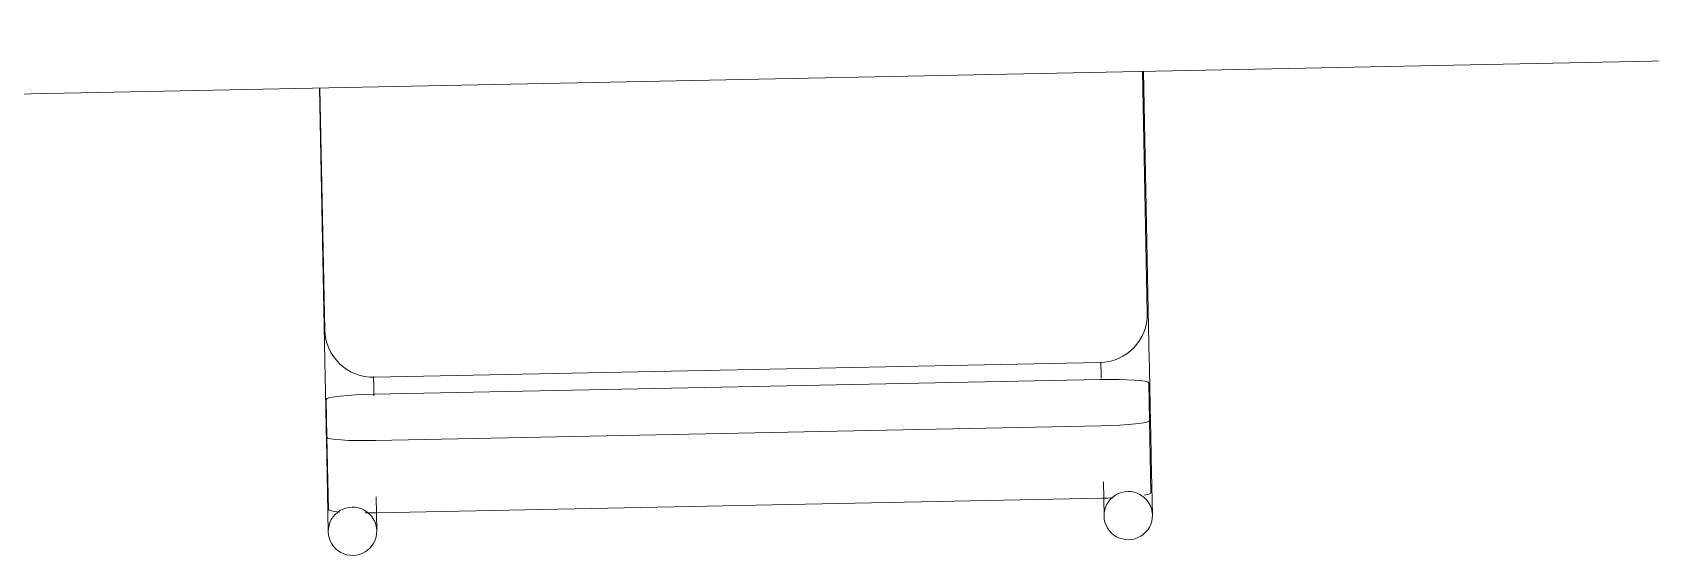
# Model space of a CAD drawing. Header units: metres. Extents: x -71 to 881, y -503 to 661.
# Drawn here: x 203.943 to 204.792, y -243.772 to -243.497 of the extents above; entities that cross this region are included whole.
import ezdxf

# ---------------------------------------------------------------- set-up
doc = ezdxf.new("R2010")
doc.units = ezdxf.units.M
doc.layers.add('07. Mobiliário', color=51, linetype='Continuous', lineweight=5)

msp = doc.modelspace()

# ---------------------------------------------------------------- linework, layer by layer
at = {"layer": '07. Mobiliário'}
for p, q in [((202.92692, -243.54985), (205.53905, -243.49701)), ((204.5279, -243.64449), (204.52533, -243.51752)), ((204.52894, -243.66948), (204.52586, -243.51751)), ((204.09334, -243.52626), (204.09641, -243.67823)), ((204.09362, -243.52625), (204.09619, -243.65322)), ((204.1221, -243.67811), (204.50302, -243.6704)), ((204.5032, -243.67927), (204.12227, -243.68697)), ((204.52904, -243.70088), (204.52864, -243.68096)), ((204.09692, -243.6897), (204.09733, -243.70962)), ((204.12277, -243.71132), (204.50369, -243.70361)), ((204.52981, -243.73883), (204.52904, -243.70088)), ((204.09733, -243.70962), (204.0981, -243.74757)), ((204.52959, -243.71745), (204.5297, -243.7231)), ((204.53058, -243.75046), (204.52996, -243.72027)), ((204.09744, -243.72902), (204.09805, -243.75921)), ((204.09774, -243.73149), (204.09764, -243.72654)), ((204.50482, -243.73307), (204.50518, -243.75097)), ((204.12345, -243.7587), (204.12309, -243.7408)), ((204.50446, -243.74156), (204.12353, -243.74926))]:
    msp.add_line(p, q, dxfattribs=at)
at = {"layer": '07. Mobiliário', "flags": 128}
for points in [[(204.52894, -243.66948), (204.52898, -243.67151), (204.52902, -243.67354), (204.52906, -243.67556), (204.5291, -243.67758), (204.52914, -243.67957), (204.52918, -243.68156), (204.52922, -243.68352), (204.52926, -243.68546), (204.5293, -243.68738), (204.52934, -243.68926), (204.52938, -243.69112), (204.52941, -243.69294), (204.52945, -243.69472), (204.52948, -243.69646), (204.52952, -243.69816), (204.52955, -243.69981), (204.52958, -243.70142), (204.52962, -243.70297), (204.52965, -243.70447), (204.52967, -243.70592), (204.5297, -243.7073), (204.52973, -243.70863), (204.52975, -243.70989), (204.52978, -243.71109), (204.5298, -243.71222), (204.52982, -243.71328), (204.52984, -243.71428), (204.52986, -243.7152), (204.52988, -243.71605), (204.5299, -243.71682), (204.52991, -243.71752), (204.52992, -243.71814), (204.52993, -243.71868), (204.52994, -243.71915), (204.52995, -243.71953), (204.52996, -243.71984), (204.52996, -243.72006), (204.52996, -243.72021), (204.52996, -243.72027)], [(204.09744, -243.72902), (204.09744, -243.72898), (204.09744, -243.72886), (204.09743, -243.72866), (204.09743, -243.72837), (204.09742, -243.72801), (204.09741, -243.72757), (204.0974, -243.72704), (204.09739, -243.72644), (204.09738, -243.72577), (204.09736, -243.72501), (204.09734, -243.72419), (204.09733, -243.72328), (204.09731, -243.72231), (204.09728, -243.72126), (204.09726, -243.72015), (204.09724, -243.71897), (204.09721, -243.71773), (204.09719, -243.71642), (204.09716, -243.71505), (204.09713, -243.71362), (204.0971, -243.71213), (204.09707, -243.71059), (204.09704, -243.709), (204.097, -243.70736), (204.09697, -243.70567), (204.09693, -243.70394), (204.0969, -243.70217), (204.09686, -243.70036), (204.09682, -243.69852), (204.09679, -243.69664), (204.09675, -243.69473), (204.09671, -243.6928), (204.09667, -243.69084), (204.09663, -243.68886), (204.09659, -243.68687), (204.09655, -243.68486), (204.09651, -243.68284), (204.09647, -243.68081), (204.09643, -243.67878), (204.09641, -243.67823)], [(204.12181, -243.67772), (204.12185, -243.67975), (204.12189, -243.68178), (204.12193, -243.6838), (204.12197, -243.68581), (204.12201, -243.68781)], [(204.50372, -243.67863), (204.50368, -243.67662), (204.50364, -243.6746), (204.50359, -243.67258), (204.50355, -243.67055)]]:
    msp.add_lwpolyline(points, dxfattribs=at)
at = {"layer": '07. Mobiliário'}
for centre, start, end in [((204.5025, -243.645), 271.15892, 1.15892), ((204.12158, -243.65271), 181.15892, 271.15892)]:
    msp.add_arc(centre, 0.0254, start, end, dxfattribs=at)
for centre, major_axis, ratio, start_param, end_param in [((204.12232, -243.68918), (-0.02539, -0.00051), 0.087156, 4.712389, 6.283185), ((204.50324, -243.68148), (-0.02539, -0.00051), 0.087156, 3.141593, 4.712389), ((204.50364, -243.7014), (0.02539, 0.00051), 0.087156, 4.712389, 6.283185), ((204.12272, -243.7091), (0.02539, 0.00051), 0.087156, 3.141593, 4.712389), ((204.51788, -243.75072), (-0.0127, -0.00026), 0.996195, 4.712389, 7.853982), ((204.51788, -243.75072), (-0.0127, -0.00026), 0.996195, 1.570796, 4.712389), ((204.11075, -243.75895), (-0.0127, -0.00026), 0.996195, 4.712389, 7.853982), ((204.11075, -243.75895), (-0.0127, -0.00026), 0.996195, 1.570796, 4.712389), ((204.50441, -243.73935), (0.02539, 0.00051), 0.087156, 4.712389, 4.928556), ((204.50441, -243.73935), (0.02539, 0.00051), 0.087156, 5.759587, 6.283185), ((204.12349, -243.74705), (0.02539, 0.00051), 0.087156, 3.141593, 3.832227), ((204.12349, -243.74705), (0.02539, 0.00051), 0.087156, 4.469921, 4.712389)]:
    msp.add_ellipse(centre, major_axis=major_axis, ratio=ratio, start_param=start_param, end_param=end_param, dxfattribs=at)
for points in [[(204.52973, -243.71807), (204.52974, -243.71816), (204.52984, -243.7187), (204.53001, -243.72017), (204.52996, -243.72156), (204.52982, -243.72248)], [(204.09768, -243.73122), (204.09766, -243.73113), (204.09756, -243.73059), (204.09739, -243.72912), (204.09745, -243.72773), (204.09759, -243.72682)]]:
    msp.add_open_spline(points, degree=3, knots=[-0.5555556, -0.5555556, -0.5555556, -0.5555556, -0.5486111, -0.5138889, -0.4444444, -0.4444444, -0.4444444, -0.4444444], dxfattribs=at)

doc.saveas('drawing.dxf')
